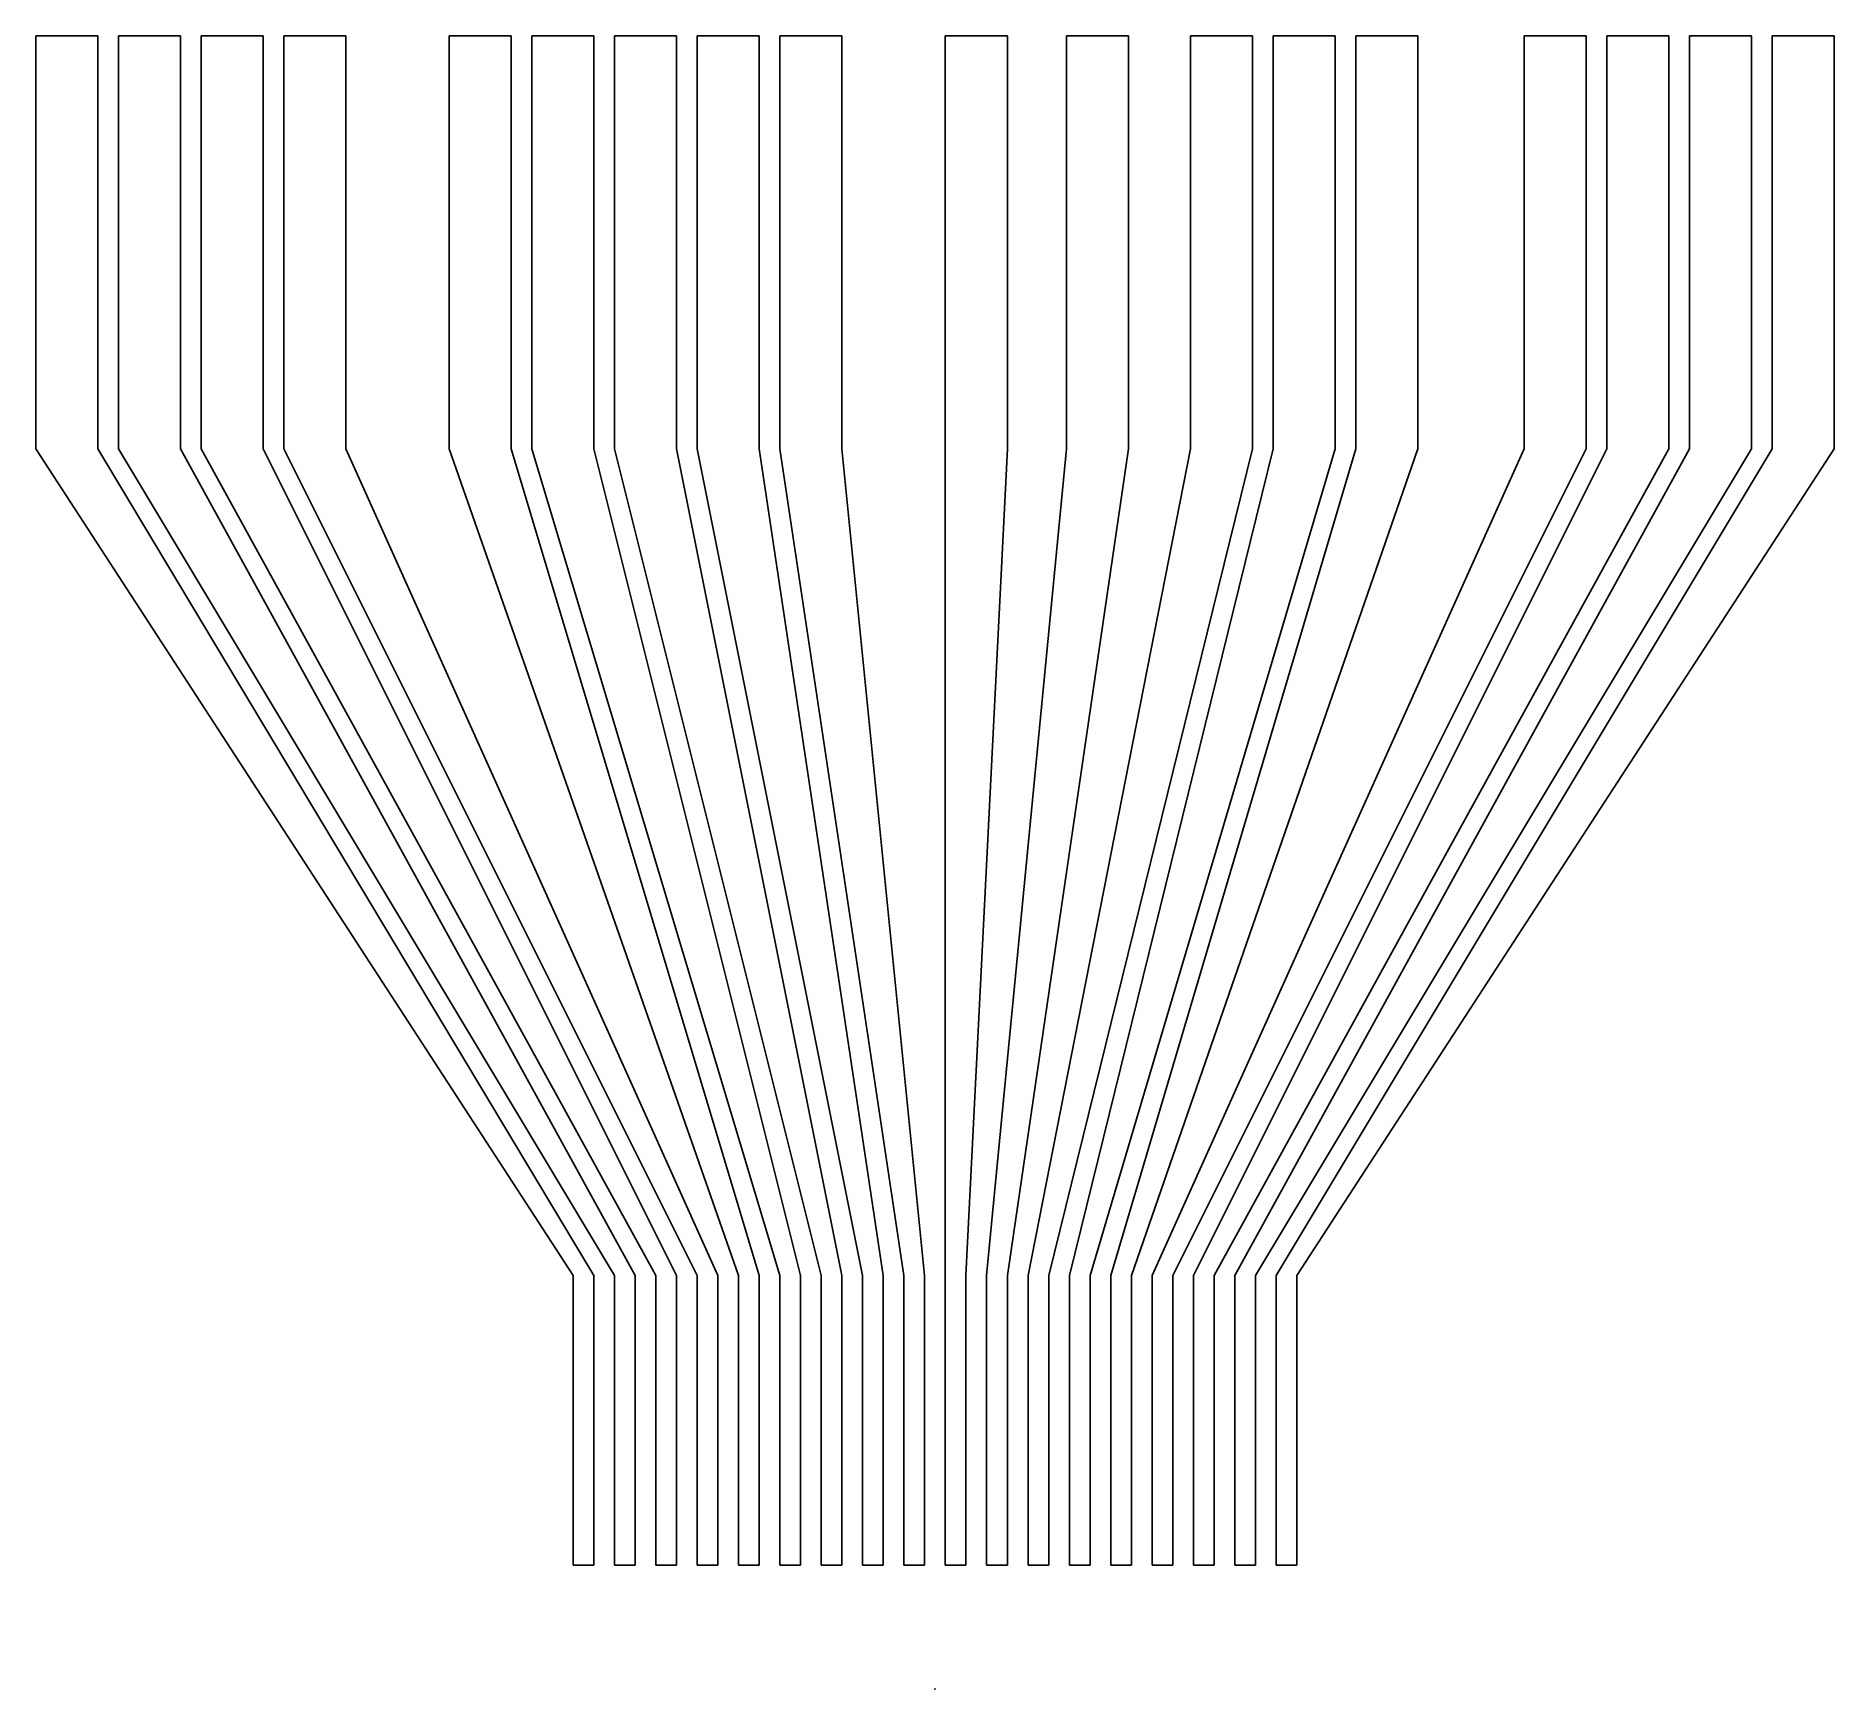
# Model space of a CAD drawing. Header units: millimetres. Extents: x -17.7 to 25.8, y -124 to -84.
import ezdxf

# ---------------------------------------------------------------- set-up
doc = ezdxf.new("R2010")
doc.units = ezdxf.units.MM
doc.header["$PDSIZE"] = -1

msp = doc.modelspace()

# ---------------------------------------------------------------- linework, layer by layer
at = {"color": 7, "linetype": 'Continuous'}
for p, q in [((-17.669, -84.022), (-16.169, -84.022)), ((-17.669, -84.022), (-17.669, -94.008)), ((-16.169, -84.022), (-16.169, -94.008)), ((-15.669, -84.022), (-15.669, -94.008)), ((-15.669, -84.022), (-14.169, -84.022)), ((-14.169, -84.022), (-14.169, -94.008)), ((-13.669, -84.022), (-13.669, -94.008)), ((-13.669, -84.022), (-12.169, -84.022)), ((-12.169, -84.022), (-12.169, -94.008)), ((-11.669, -84.022), (-11.669, -94.008)), ((-11.669, -84.022), (-10.169, -84.022)), ((-10.169, -84.022), (-10.169, -94.008)), ((-7.669, -84.022), (-6.169, -84.022)), ((-7.669, -84.022), (-7.669, -94.008)), ((-6.169, -84.022), (-6.169, -94.008)), ((-5.669, -84.022), (-5.669, -94.008)), ((-5.669, -84.022), (-4.169, -84.022)), ((-4.169, -84.022), (-4.169, -94.008)), ((-3.669, -84.022), (-3.669, -94.008)), ((-3.669, -84.022), (-2.169, -84.022)), ((-2.169, -84.022), (-2.169, -94.008)), ((-1.669, -84.022), (-1.669, -94.008)), ((-1.669, -84.022), (-0.169, -84.022)), ((-0.169, -84.022), (-0.169, -94.008)), ((0.331, -84.022), (0.331, -94.008)), ((0.331, -84.022), (1.831, -84.022)), ((1.831, -84.022), (1.831, -94.008)), ((4.331, -84.022), (5.831, -84.022)), ((4.331, -84.022), (4.331, -94.008)), ((5.831, -84.022), (5.831, -94.008)), ((7.261, -84.022), (8.761, -84.022)), ((7.261, -84.022), (7.261, -94.008)), ((8.761, -84.022), (8.761, -94.008)), ((10.261, -84.022), (11.761, -84.022)), ((10.261, -84.022), (10.261, -94.008)), ((11.761, -84.022), (11.761, -94.008)), ((12.261, -84.022), (12.261, -94.008)), ((12.261, -84.022), (13.761, -84.022)), ((13.761, -84.022), (13.761, -94.008)), ((14.261, -84.022), (14.261, -94.008)), ((14.261, -84.022), (15.761, -84.022)), ((15.761, -84.022), (15.761, -94.008)), ((18.331, -84.022), (19.831, -84.022)), ((18.331, -84.022), (18.331, -94.008)), ((19.831, -84.022), (19.831, -94.008)), ((20.331, -84.022), (20.331, -94.008)), ((20.331, -84.022), (21.831, -84.022)), ((21.831, -84.022), (21.831, -94.008)), ((22.331, -84.022), (22.331, -94.008)), ((22.331, -84.022), (23.831, -84.022)), ((23.831, -84.022), (23.831, -94.008)), ((24.331, -84.022), (24.331, -94.008)), ((24.331, -84.022), (25.831, -84.022)), ((25.831, -84.022), (25.831, -94.008)), ((-17.669, -94.008), (-4.669, -114.008)), ((-4.169, -114.008), (-16.169, -94.008)), ((-15.669, -94.008), (-3.669, -114.008)), ((-3.169, -114.008), (-14.169, -94.008)), ((-13.669, -94.008), (-2.669, -114.008)), ((-2.169, -114.008), (-12.169, -94.008)), ((-11.669, -94.008), (-1.669, -114.008)), ((-1.169, -114.008), (-10.169, -94.008)), ((-7.669, -94.008), (-0.669, -114.008)), ((-6.169, -94.008), (-0.169, -114.008)), ((0.331, -114.008), (-5.669, -94.008)), ((-4.169, -94.008), (0.831, -114.008)), ((-3.669, -94.008), (1.331, -114.008)), ((1.831, -114.008), (-2.169, -94.008)), ((-1.669, -94.008), (2.331, -114.008)), ((2.831, -114.008), (-0.169, -94.008)), ((0.331, -94.008), (3.331, -114.008)), ((3.831, -114.008), (1.831, -94.008)), ((4.331, -94.008), (4.331, -114.008)), ((4.831, -114.008), (5.831, -94.008)), ((7.261, -94.008), (5.331, -114.008)), ((8.761, -94.008), (5.831, -114.008)), ((6.331, -114.008), (10.261, -94.008)), ((11.761, -94.008), (6.831, -114.008)), ((7.331, -114.008), (12.261, -94.008)), ((13.761, -94.008), (7.831, -114.008)), ((8.331, -114.008), (14.261, -94.008)), ((15.761, -94.008), (8.831, -114.008)), ((9.331, -114.008), (18.331, -94.008)), ((19.831, -94.008), (9.831, -114.008)), ((10.331, -114.008), (20.331, -94.008)), ((21.831, -94.008), (10.831, -114.008)), ((11.331, -114.008), (22.331, -94.008)), ((23.831, -94.008), (11.831, -114.008)), ((12.331, -114.008), (24.331, -94.008)), ((25.831, -94.008), (12.831, -114.008)), ((-4.669, -114.008), (-4.669, -121.008)), ((-4.169, -114.008), (-4.169, -121.008)), ((-3.669, -114.008), (-3.669, -121.008)), ((-3.169, -114.008), (-3.169, -121.008)), ((-2.669, -114.008), (-2.669, -121.008)), ((-2.169, -114.008), (-2.169, -121.008)), ((-1.669, -114.008), (-1.669, -121.008)), ((-1.169, -114.008), (-1.169, -121.008)), ((-0.669, -114.008), (-0.669, -121.008)), ((-0.169, -114.008), (-0.169, -121.008)), ((0.331, -114.008), (0.331, -121.008)), ((0.831, -114.008), (0.831, -121.008)), ((1.331, -114.008), (1.331, -121.008)), ((1.831, -114.008), (1.831, -121.008)), ((2.331, -114.008), (2.331, -121.008)), ((2.831, -114.008), (2.831, -121.008)), ((3.331, -114.008), (3.331, -121.008)), ((3.831, -114.008), (3.831, -121.008)), ((4.331, -114.008), (4.331, -121.008)), ((4.831, -114.008), (4.831, -121.008)), ((5.331, -114.008), (5.331, -121.008)), ((5.831, -114.008), (5.831, -121.008)), ((6.331, -114.008), (6.331, -121.008)), ((6.831, -114.008), (6.831, -121.008)), ((7.331, -114.008), (7.331, -121.008)), ((7.831, -114.008), (7.831, -121.008)), ((8.331, -114.008), (8.331, -121.008)), ((8.831, -114.008), (8.831, -121.008)), ((9.331, -114.008), (9.331, -121.008)), ((9.831, -114.008), (9.831, -121.008)), ((10.331, -114.008), (10.331, -121.008)), ((10.831, -114.008), (10.831, -121.008)), ((11.331, -114.008), (11.331, -121.008)), ((11.831, -114.008), (11.831, -121.008)), ((12.331, -114.008), (12.331, -121.008)), ((12.831, -114.008), (12.831, -121.008)), ((-4.669, -121.008), (-4.169, -121.008)), ((-3.669, -121.008), (-3.169, -121.008)), ((-2.669, -121.008), (-2.169, -121.008)), ((-1.669, -121.008), (-1.169, -121.008)), ((-0.669, -121.008), (-0.169, -121.008)), ((0.331, -121.008), (0.831, -121.008)), ((1.331, -121.008), (1.831, -121.008)), ((2.331, -121.008), (2.831, -121.008)), ((3.331, -121.008), (3.831, -121.008)), ((4.331, -121.008), (4.831, -121.008)), ((5.331, -121.008), (5.831, -121.008)), ((6.331, -121.008), (6.831, -121.008)), ((7.331, -121.008), (7.831, -121.008)), ((8.331, -121.008), (8.831, -121.008)), ((9.331, -121.008), (9.831, -121.008)), ((10.331, -121.008), (10.831, -121.008)), ((11.331, -121.008), (11.831, -121.008)), ((12.331, -121.008), (12.831, -121.008))]:
    msp.add_line(p, q, dxfattribs=at)
msp.add_point((4.081, -124.008), dxfattribs=at)

doc.saveas('drawing.dxf')
